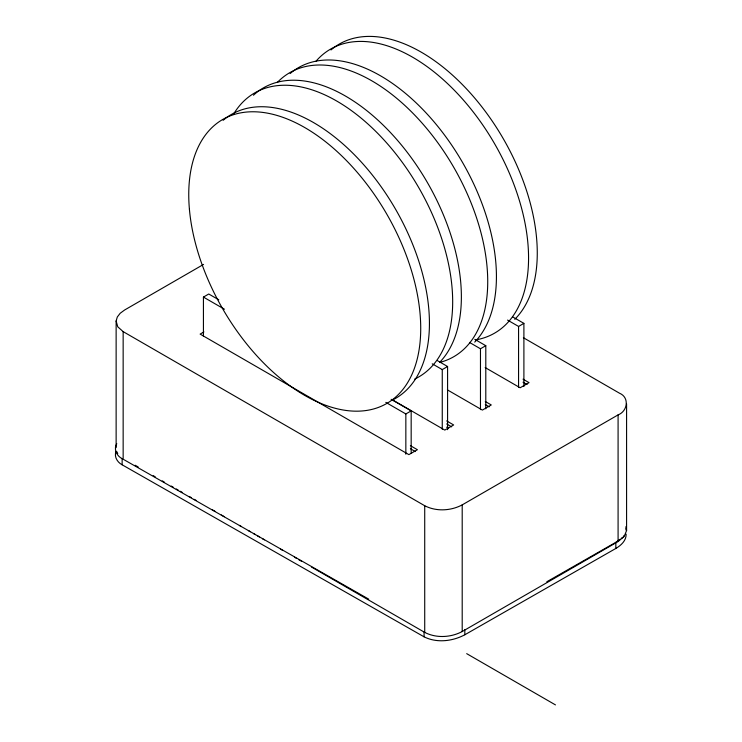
<?xml version="1.0" encoding="UTF-8"?>
<svg xmlns="http://www.w3.org/2000/svg" width="742" height="742" viewBox="0 0 742 742"><rect width="100%" height="100%" fill="white"/><g stroke="black" fill="none" stroke-linecap="round" stroke-linejoin="round"><path stroke-width="1.11" d="M626.044 530.131L626.127 527.97M626.127 534.129C626.378 540.593 620.952 545.453 615.823 548.468L464.817 634.772C452.555 641.32 436.778 643.24 424.081 636.831L122.142 464.798C117.366 462.349 113.851 456.608 116.077 451.284M116.132 447.649L116.132 320.989L117.301 317.001L120.204 313.254L124.637 309.989L203.568 264.412M523.379 337.712L619.561 393.241C629.745 397.434 627.565 411.328 618.086 414.889L462.201 504.885C450.839 510.923 436.268 511.72 424.721 505.738L123.153 331.628L117.746 326.795L116.132 320.989M626.582 403.889L626.582 530.549L624.17 536.457L618.086 541.549L462.201 631.544C450.839 637.582 436.268 638.38 424.721 632.397L311.501 567.036M116.782 443.688C113.378 449.114 116.782 456.052 122.142 458.649L368.728 599.146M620.126 539.276L615.823 542.319L546.817 581.756M203.429 336.2L203.429 297.088L208.752 294.008L218.779 299.796M203.911 331.915L200.127 334.104L408.888 454.633L417.412 449.717L410.382 445.654M432.243 363.803L442.26 369.59L447.584 366.511L447.584 429.664M507.547 320.08L518.565 326.443L523.898 323.373L523.898 386.517M469.454 342.414L480.473 348.777L485.797 345.698L485.797 408.851M385.803 402.377L405.846 413.953L411.17 410.873L411.17 453.436M512.87 317.01L523.898 323.373M474.778 339.335L485.797 345.698M523.036 379.171L529.037 382.64L520.151 387.769L485.157 367.559M523.036 382.213L527.033 384.523M437.567 360.733L447.584 366.511M485.277 401.496L491.278 404.956L482.393 410.085L447.398 389.884M485.277 404.529L489.275 406.839M446.656 420.909L453.659 424.953L444.783 430.082L391.785 399.484M446.656 423.951L451.655 426.835M446.591 427.179L448.595 428.329M391.127 399.307L411.17 410.873M203.429 297.088L224.474 309.238M410.382 448.697L415.409 451.59M466.681 653.646L555.461 704.9M135.174 465.234L138.179 466.968M153.204 475.65L155.217 476.8M162.229 480.853L164.232 482.012M171.244 486.056L173.248 487.216M176.253 488.95L178.256 490.11M180.26 491.26L182.263 492.419M189.275 496.472L191.278 497.622M194.283 499.357L196.287 500.516M212.323 509.773L215.328 511.507M221.339 514.976L224.344 516.71M239.369 525.392L241.373 526.551M248.385 530.595L250.388 531.754M253.393 533.489L255.396 534.648M257.4 535.798L259.403 536.958M262.418 538.692L264.421 539.851M280.448 549.108L282.452 550.258M294.472 557.205L296.475 558.364M298.479 559.514L301.484 561.249M116.763 451.59L117.746 453.455M625.951 526.607L626.582 530.549M618.086 414.889L618.086 541.549M615.823 542.319L615.823 548.468M518.565 326.443L518.565 387.296M480.473 348.777L480.473 409.63M464.817 629.643L464.817 634.772M462.201 504.885L462.201 631.544M442.26 369.59L442.26 429.293M424.721 505.738L424.721 632.397M424.081 631.711L424.081 636.831M405.846 413.953L405.846 454.215M123.153 331.628L123.153 458.296M122.142 458.649L122.142 464.798M330.978 49.964A163.991 94.726 60 0 1 492.057 120.844A163.991 94.726 60 0 1 514.772 319.32M316.046 61.187A163.991 94.726 60 0 1 495.202 144.801A163.991 94.726 60 0 1 475.539 339.929M290.141 73.541A163.991 94.726 60 0 1 450.691 143.66A163.991 94.726 60 0 1 474.713 342.108M277.471 82.297A163.991 94.726 60 0 1 453.445 166.783A163.991 94.726 60 0 1 440.108 362.337M253.467 95.217A163.991 94.726 60 0 1 414.592 162.387A163.991 94.726 60 0 1 439.654 362.346M233.452 114.333A163.991 94.726 60 0 1 407.237 169.343A163.991 94.726 60 0 1 414.676 379.079M223.147 120.297A163.991 94.726 60 0 1 392.546 204.124A163.991 94.726 60 0 1 392.453 400.077M623.781 535.743A5.018 2.903 0 0 1 621.267 538.256M189.405 209.179A163.991 94.726 60 0 0 373.124 409.092A163.991 94.726 60 0 0 351.745 166.152A163.991 94.726 60 0 0 189.405 209.179"/></g></svg>
